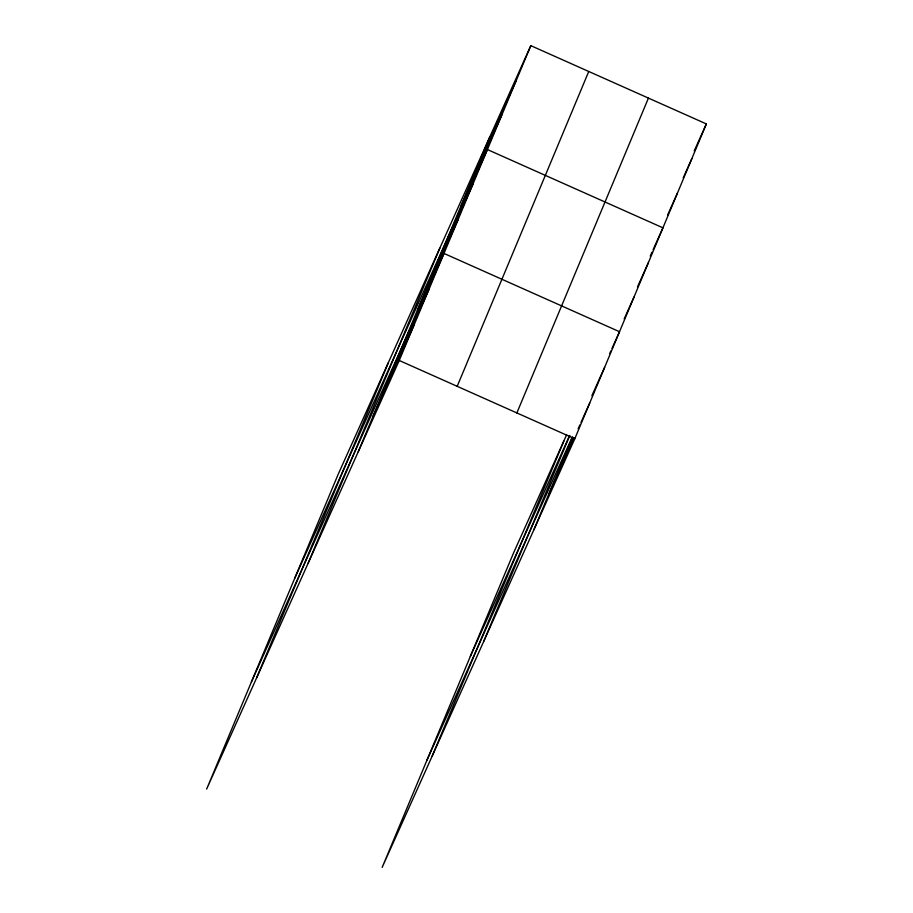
<?xml version="1.0" encoding="UTF-8"?>
<svg xmlns="http://www.w3.org/2000/svg" width="913" height="913" viewBox="0 0 913 913"><rect width="100%" height="100%" fill="white"/><g stroke="black" fill="none" stroke-linecap="round" stroke-linejoin="round"><path stroke-width="1.37" d="M256.667 677.754L388.242 362.918M308.217 563.059L439.781 248.233M358.238 451.752L489.813 136.916M530.818 45.65L338.209 474.235L206.646 789.072L399.255 360.487L530.818 45.65L706.354 123.928L574.791 438.765L382.182 867.35L513.745 552.513L566.665 434.759M457.185 386.313L588.748 71.488M516.861 412.938L648.435 98.102M432.203 756.032L563.778 441.196M483.742 641.348L569.758 435.535M533.774 530.031L572.645 437.007M475.331 171.541L516.347 80.287M460.86 206.178L501.876 114.912M294.796 578.123L487.405 149.549L662.941 227.828L653.115 249.683M431.917 275.441L472.934 184.175M417.446 310.078L458.463 218.812M251.372 682.022L443.992 253.437L619.528 331.727L612.018 348.435M388.059 380.39L429.076 289.124M373.155 416.066L414.171 324.8M694.222 150.93L706.354 123.928M683.221 177.841L691.883 158.565M667.597 215.046L677.412 193.202M470.332 656.413L569.586 435.558M650.227 256.108L651.962 252.25M637.491 286.887L648.47 262.465M624.172 318.945L633.999 297.09M426.907 760.301L572.109 437.224M609.701 353.571L610.854 351.003M563.595 458.668L572.839 438.103M591.898 395.683L604.611 367.403M548.69 494.355L574.106 437.795M578.146 428.79L579.881 424.933M581.033 422.365L589.695 403.09M399.255 360.487L574.791 438.765"/></g></svg>
